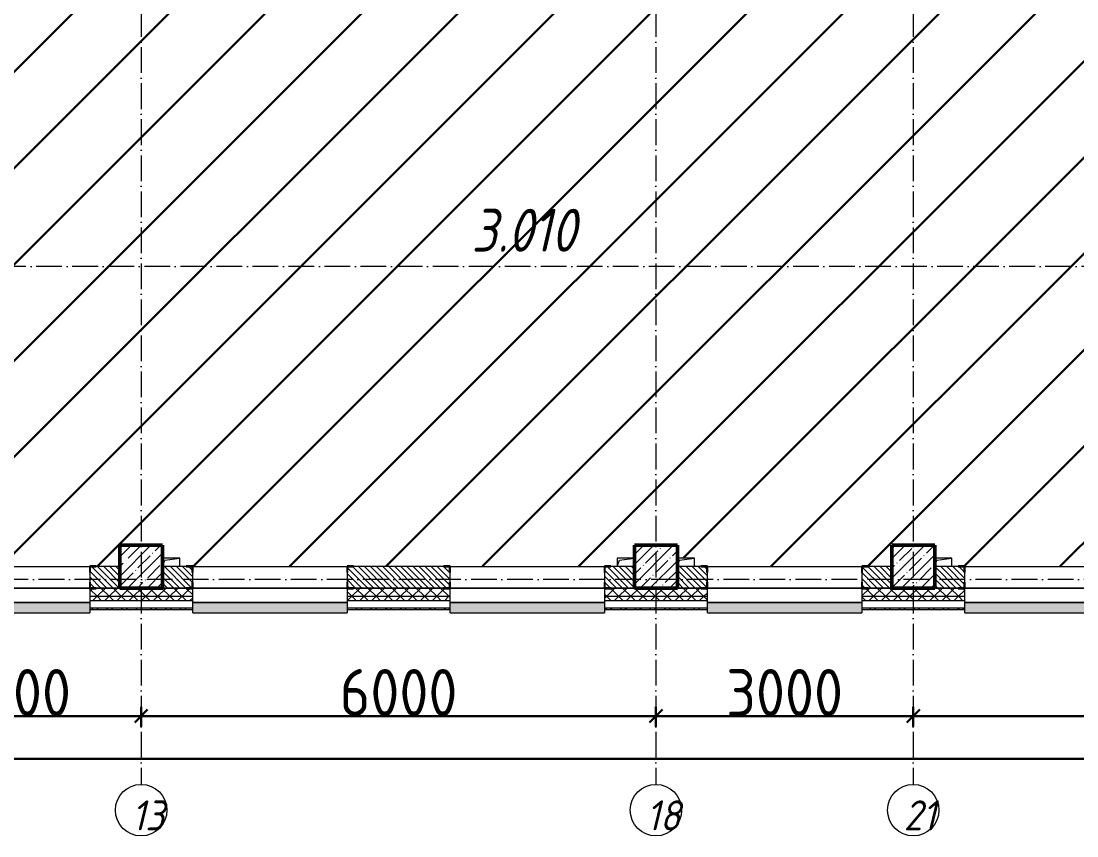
# Model space of a CAD drawing. Header units: millimetres. Extents: x -17017 to 628417, y -109036 to 199237.
# Drawn here: x 543060 to 555367, y -38224 to -28725 of the extents above; entities that cross this region are included whole.
import ezdxf

# ---------------------------------------------------------------- set-up
doc = ezdxf.new("R2010")
doc.units = ezdxf.units.MM
doc.linetypes.add('50_200_ШТРИХ_1Т_ш5_п1_п1_', pattern=[700, 500, -100, 0, -100])
for name, color, linetype, lineweight in [('A-____-____-DIMS', 7, 'Continuous', 9), ('A-GENM-____-MCUT', 7, 'Continuous', 25), ('A-GENM-____-OTLN', 7, 'Continuous', 9), ('A-GENM-____-OTLN-1', 7, 'Continuous', 25), ('A-GLAZ-____-OTLN', 7, 'Continuous', 9), ('A-WALL-____-MCUT', 7, 'Continuous', 13), ('A-WALL-____-MCUT-1', 7, 'Continuous', 9), ('A-WALL-____-OTLN', 7, 'Continuous', 9), ('A-WALL-____-PATT-1', 7, 'Continuous', 9), ('A-WALL-FNSH-MCUT-1', 7, 'Continuous', 9), ('S-COLS-____-MCUT', 7, 'Continuous', 50), ('S-COLS-____-OTLN', 7, 'Continuous', 9), ('S-GRID-____-IDEN', 7, 'Continuous', 9), ('S-GRID-____-OTLN-1', 7, '50_200_ШТРИХ_1Т_ш5_п1_п1_', 9), ('Марки помещений', 7, 'Continuous', 9), ('стяжа', 7, 'Continuous', 30)]:
    doc.layers.add(name, color=color, linetype=linetype, lineweight=lineweight)
doc.layers.add('A-GLAZ-____-OTLN-1', color=7, linetype='Continuous', lineweight=9, true_color=0xc0c0c0)
doc.styles.add('ISOCPEUR_I_2', font='isocpeui.ttf', dxfattribs={"width": 0.85, "height": 2.3})
doc.styles.add('ISOCPEUR_I_9', font='isocpeui.ttf', dxfattribs={"width": 0.9, "height": 250})
doc.styles.add('СПДС', font='isocpeur.ttf', dxfattribs={"width": 0.9})
doc.dimstyles.new('ISO-2_5_0_9К_БОЛЬШОЙ_ОСИ', dxfattribs={"dimscale": 304.8, "dimtxt": 248.995294, "dimasz": 0.492126, "dimexe": 0.393701, "dimexo": 0, "dimgap": 0, "dimtad": 1, "dimdec": 0, "dimzin": 0, "dimdsep": 46, "dimtxsty": 'ISOCPEUR_I_9', "dimblk1": 'OBLIQUE', "dimblk2": 'OBLIQUE', "dimsah": 1, "dimcen": 0.09, "dimdle": 0.393701, "dimazin": 0, "dimtfac": 1, "dimtdec": 4, "dimtix": 1, "dimtmove": 0, "dimatfit": 3, "dimfxl": 1, "dimtvp": 1, "dimtolj": 1, "dimtzin": 0, "dimarcsym": 2})
pattern_1 = [(45, (523510.01, -90515.61), (-70.71068, 70.71068), []), (135, (523510.01, -90515.61), (-70.71068, -70.71068), [])]
pattern_2 = [(135, (523510.01, -90515.614), (-35.35534, -35.35534), [])]

# ---------------------------------------------------------------- blocks, each defined once
blk = doc.blocks.new('BSC_Колонна _Прямоугольная - 500х500-25642906-АР1_План отверстий 3 этажа в осях 1-64_Ю-ЯЯ')
at = {"layer": 'S-COLS-____-OTLN'}
h = blk.add_hatch(dxfattribs=at)
h.set_pattern_fill('FP_19', color=256, style=0, pattern_type=2)
h.set_pattern_definition([(45, (-26950, -55431.04), (-114.04925, 114.04925), []), (45, (-26835.95, -55431.04), (-114.04925, 114.04925), [201.613, -40.323, 3.353, -36.97])])
h.paths.add_polyline_path([(-250, -250), (250, -250), (250, 250), (-250, 250), (-250, 178)], flags=0)
at = {"layer": 'S-COLS-____-MCUT'}
for p, q in [((250, 250), (-250, 250)), ((-250, 250), (-250, -250)), ((250, -250), (250, 250)), ((-250, -250), (250, -250))]:
    blk.add_line(p, q, dxfattribs=at)
blk = doc.blocks.new('BSC_Колонна _Прямоугольная - 500х500-V48-АР1_План отверстий 3 этажа в осях 1-64_Ю-ЯЯ')
at = {"layer": 'S-COLS-____-OTLN'}
h = blk.add_hatch(dxfattribs=at)
h.set_pattern_fill('FP_56', color=256, style=0, pattern_type=2)
h.set_pattern_definition([(45, (-29950, -55431.04), (-114.04925, 114.04925), []), (45, (-29835.95, -55431.04), (-114.04925, 114.04925), [201.613, -40.323, 3.353, -36.97])])
h.paths.add_polyline_path([(-250, -250), (250, -250), (250, 250), (-250, 250)], flags=0)
at = {"layer": 'S-COLS-____-MCUT'}
for p, q in [((250, 250), (-250, 250)), ((-250, 250), (-250, -250)), ((250, -250), (250, 250)), ((-250, -250), (250, -250))]:
    blk.add_line(p, q, dxfattribs=at)
blk = doc.blocks.new('BSC_Колонна _Прямоугольная - 500х500-V50-АР1_План отверстий 3 этажа в осях 1-64_Ю-ЯЯ')
at = {"layer": 'S-COLS-____-OTLN'}
h = blk.add_hatch(dxfattribs=at)
h.set_pattern_fill('FP_58', color=256, style=0, pattern_type=2)
h.set_pattern_definition([(45, (-20950, -55431.04), (-114.04925, 114.04925), []), (45, (-20835.95, -55431.04), (-114.04925, 114.04925), [201.613, -40.323, 3.353, -36.97])])
h.paths.add_polyline_path([(-250, -250), (250, -250), (250, 250), (-250, 250)], flags=0)
at = {"layer": 'S-COLS-____-MCUT'}
for p, q in [((250, 250), (-250, 250)), ((-250, 250), (-250, -250)), ((250, -250), (250, 250)), ((-250, -250), (250, -250))]:
    blk.add_line(p, q, dxfattribs=at)
blk = doc.blocks.new('Фахверк_СКБ_Уголок - 250_2700-27497298-АР1_План отверстий 3 этажа в осях 1-64_Ю-ЯЯ')
at = {"layer": 'A-GENM-____-MCUT'}
for p, q in [((200, 181), (125, 181)), ((125, 181), (125, 106)), ((131, 106), (131, 175)), ((131, 175), (200, 175)), ((200, 175), (200, 181)), ((125, 106), (131, 106)), ((131, -6), (125, -6)), ((125, -6), (125, -81)), ((125, -81), (200, -81)), ((131, -75), (131, -6)), ((200, -75), (131, -75)), ((200, -81), (200, -75))]:
    blk.add_line(p, q, dxfattribs=at)
blk = doc.blocks.new('AR_Отверстие прямоугольное _в плите_ - AR_Отверстие прямоугольное _в плите_-V178-АР1_План отверстий 3 этажа в осях 1-64_Ю-ЯЯ')
at = {"layer": 'A-GENM-____-OTLN'}
for p, q in [((100, 50), (-100, 50)), ((-100, -50), (-75, 25)), ((-75, 25), (100, 50)), ((100, -50), (100, 50))]:
    blk.add_line(p, q, dxfattribs=at)
blk = doc.blocks.new('AR_Отверстие прямоугольное _в плите_ - AR_Отверстие прямоугольное _в плите_-V185-АР1_План отверстий 3 этажа в осях 1-64_Ю-ЯЯ')
at = {"layer": 'A-GENM-____-OTLN'}
for p, q in [((100, 50), (-100, 50)), ((-100, 50), (-100, -50)), ((-100, -50), (-75, 25)), ((-75, 25), (100, 50))]:
    blk.add_line(p, q, dxfattribs=at)
blk = doc.blocks.new('Отлив_СКБ - Отлив витража_120_НВФ-31885687-АР1_План отверстий 3 этажа в осях 1-64_Ю-ЯЯ')
at = {"layer": 'A-GLAZ-____-OTLN-1'}
for points in [[(0, -2), (1800, -2), (1800, 0), (0, 0)], [(945, -120), (1800, -120), (1800, -2), (0, -2), (0, -120), (878, -120)]]:
    blk.add_hatch(color=256, dxfattribs=at).paths.add_polyline_path(points, flags=0)
at = {"layer": 'A-GLAZ-____-OTLN'}
for p, q in [((0, 0), (1800, 0)), ((1800, -2), (0, -2)), ((0, -120), (0, -83)), ((0, -120), (1800, -120)), ((1800, -83), (1800, -120))]:
    blk.add_line(p, q, dxfattribs=at)
blk = doc.blocks.new('Ось сетки - Круг_Ø6_00__ISO-2_5_0_9K_-25732049-АР1_План отверстий 3 этажа в осях 1-64_Ю-ЯЯ')
at = {"layer": 'S-GRID-____-IDEN'}
blk.add_circle((0, 0), 3, dxfattribs=at)
blk = doc.blocks.new('_Oblique')
at = {"color": 0, "linetype": 'ByBlock', "lineweight": -2}
blk.add_line((-0.5, -0.5), (0.5, 0.5), dxfattribs=at)
blk = doc.blocks.new('*D2943')
at = {"layer": 'A-____-____-DIMS', "color": 0, "lineweight": -2, "transparency": 16777216}
for p, q in [((301721, -33069), (301721, -33295)), ((304721, -33069), (304721, -33295)), ((301601, -33175), (304841, -33175))]:
    blk.add_line(p, q, dxfattribs=at)
at = {"layer": 'Defpoints', "color": 0, "transparency": 16777216}
for p in [(301721, -33069), (304721, -33069), (304721, -33175)]:
    blk.add_point(p, dxfattribs=at)
at = {"layer": 'A-____-____-DIMS', "color": 0, "lineweight": -2, "transparency": 16777216, "xscale": 150, "yscale": 150, "zscale": 150, "rotation": 180}
blk.add_blockref('_Oblique', (301721, -33175), dxfattribs=at)
at = {"layer": 'A-____-____-DIMS', "color": 0, "lineweight": -2, "transparency": 16777216, "xscale": 150, "yscale": 150, "zscale": 150}
blk.add_blockref('_Oblique', (304721, -33175), dxfattribs=at)
at = {"layer": 'A-____-____-DIMS', "color": 0, "transparency": 16777216, "insert": (303221, -32901), "char_height": 548.6, "attachment_point": 5, "style": 'СПДС'}
blk.add_mtext('\\A1;3000', dxfattribs=at)
blk = doc.blocks.new('*D2944')
at = {"layer": 'A-____-____-DIMS', "color": 0, "lineweight": -2, "transparency": 16777216}
for p, q in [((304721, -33069), (304721, -33295)), ((310721, -33069), (310721, -33295)), ((304601, -33175), (310841, -33175))]:
    blk.add_line(p, q, dxfattribs=at)
at = {"layer": 'Defpoints', "color": 0, "transparency": 16777216}
for p in [(304721, -33069), (310721, -33069), (310721, -33175)]:
    blk.add_point(p, dxfattribs=at)
at = {"layer": 'A-____-____-DIMS', "color": 0, "lineweight": -2, "transparency": 16777216, "xscale": 150, "yscale": 150, "zscale": 150, "rotation": 180}
blk.add_blockref('_Oblique', (304721, -33175), dxfattribs=at)
at = {"layer": 'A-____-____-DIMS', "color": 0, "lineweight": -2, "transparency": 16777216, "xscale": 150, "yscale": 150, "zscale": 150}
blk.add_blockref('_Oblique', (310721, -33175), dxfattribs=at)
at = {"layer": 'A-____-____-DIMS', "color": 0, "transparency": 16777216, "insert": (307721, -32901), "char_height": 548.6, "attachment_point": 5, "style": 'СПДС'}
blk.add_mtext('\\A1;6000', dxfattribs=at)
blk = doc.blocks.new('*D2945')
at = {"layer": 'A-____-____-DIMS', "color": 0, "lineweight": -2, "transparency": 16777216}
for p, q in [((310721, -33069), (310721, -33295)), ((313721, -33069), (313721, -33295)), ((310601, -33175), (313841, -33175))]:
    blk.add_line(p, q, dxfattribs=at)
at = {"layer": 'Defpoints', "color": 0, "transparency": 16777216}
for p in [(310721, -33069), (313721, -33069), (313721, -33175)]:
    blk.add_point(p, dxfattribs=at)
at = {"layer": 'A-____-____-DIMS', "color": 0, "lineweight": -2, "transparency": 16777216, "xscale": 150, "yscale": 150, "zscale": 150, "rotation": 180}
blk.add_blockref('_Oblique', (310721, -33175), dxfattribs=at)
at = {"layer": 'A-____-____-DIMS', "color": 0, "lineweight": -2, "transparency": 16777216, "xscale": 150, "yscale": 150, "zscale": 150}
blk.add_blockref('_Oblique', (313721, -33175), dxfattribs=at)
at = {"layer": 'A-____-____-DIMS', "color": 0, "transparency": 16777216, "insert": (312221, -32901), "char_height": 548.6, "attachment_point": 5, "style": 'СПДС'}
blk.add_mtext('\\A1;3000', dxfattribs=at)
blk = doc.blocks.new('*D2946')
at = {"layer": 'A-____-____-DIMS', "color": 0, "lineweight": -2, "transparency": 16777216}
for p, q in [((313721, -33069), (313721, -33295)), ((319721, -33069), (319721, -33295)), ((313601, -33175), (319841, -33175))]:
    blk.add_line(p, q, dxfattribs=at)
at = {"layer": 'Defpoints', "color": 0, "transparency": 16777216}
for p in [(313721, -33069), (319721, -33069), (319721, -33175)]:
    blk.add_point(p, dxfattribs=at)
at = {"layer": 'A-____-____-DIMS', "color": 0, "lineweight": -2, "transparency": 16777216, "xscale": 150, "yscale": 150, "zscale": 150, "rotation": 180}
blk.add_blockref('_Oblique', (313721, -33175), dxfattribs=at)
at = {"layer": 'A-____-____-DIMS', "color": 0, "lineweight": -2, "transparency": 16777216, "xscale": 150, "yscale": 150, "zscale": 150}
blk.add_blockref('_Oblique', (319721, -33175), dxfattribs=at)
at = {"layer": 'A-____-____-DIMS', "color": 0, "transparency": 16777216, "insert": (316721, -32901), "char_height": 548.6, "attachment_point": 5, "style": 'СПДС'}
blk.add_mtext('\\A1;6000', dxfattribs=at)
blk = doc.blocks.new('*D2959')
at = {"layer": 'A-____-____-DIMS', "color": 0, "lineweight": -2, "transparency": 16777216}
for p, q in [((281421, -33566), (281421, -33792)), ((354821, -33566), (354821, -33792)), ((281301, -33672), (354941, -33672))]:
    blk.add_line(p, q, dxfattribs=at)
at = {"layer": 'Defpoints', "color": 0, "transparency": 16777216}
for p in [(281421, -33566), (354821, -33566), (354821, -33672)]:
    blk.add_point(p, dxfattribs=at)
at = {"layer": 'A-____-____-DIMS', "color": 0, "lineweight": -2, "transparency": 16777216, "xscale": 150, "yscale": 150, "zscale": 150, "rotation": 180}
blk.add_blockref('_Oblique', (281421, -33672), dxfattribs=at)
at = {"layer": 'A-____-____-DIMS', "color": 0, "lineweight": -2, "transparency": 16777216, "xscale": 150, "yscale": 150, "zscale": 150}
blk.add_blockref('_Oblique', (354821, -33672), dxfattribs=at)
at = {"layer": 'A-____-____-DIMS', "color": 0, "transparency": 16777216, "insert": (318121, -33397), "char_height": 548.6, "attachment_point": 5, "style": 'СПДС'}
blk.add_mtext('\\A1;73400', dxfattribs=at)
blk = doc.blocks.new('3эт')
at = {"layer": 'S-GRID-____-OTLN-1', "color": 251, "ltscale": 0.6, "true_color": 0x636466}
for p, q in [((304720.7, 4029.4), (304720.7, -33971.9)), ((310720.7, 4029.4), (310720.7, -33971.9)), ((313720.7, 4029.4), (313720.7, -33971.9)), ((359250.7, -27932.4), (279101.9, -27932.4)), ((387845.1, -31582.4), (279101.9, -31582.4))]:
    blk.add_line(p, q, dxfattribs=at)
at = {"layer": 'S-GRID-____-IDEN', "xscale": 99.99999999999993, "yscale": 99.99999999999993, "zscale": 99.99999999999993, "rotation": 180}
for p in [(304720.7, -34271.9), (310720.7, -34271.9), (313720.7, -34271.9)]:
    blk.add_blockref('Ось сетки - Круг_Ø6_00__ISO-2_5_0_9K_-25732049-АР1_План отверстий 3 этажа в осях 1-64_Ю-ЯЯ', p, dxfattribs=at)
at = {"layer": 'S-GRID-____-IDEN', "char_height": 350, "width": 346.329, "attachment_point": 1, "style": 'ISOCPEUR_I_9'}
for s, insert in [('13', (304610.2, -34157.9)), ('18', (310610.2, -34157.9)), ('21', (313610.2, -34157.9))]:
    blk.add_mtext(s, dxfattribs=dict(at, insert=insert))
at = {"layer": 'A-____-____-DIMS'}
for base, p1, p2, override, picture, middle in [((304720.7, -33175), (301720.7, -33068.9), (304720.7, -33068.9), {"dimtxt": 1.8, "dimpost": '<>', "dimtxsty": 'СПДС', "dimfxl": 3000}, '*D2943', (303220.7, -32900.7)), ((310720.7, -33175), (304720.7, -33068.9), (310720.7, -33068.9), {"dimtxt": 1.8, "dimpost": '<>', "dimtxsty": 'СПДС', "dimfxl": 6000}, '*D2944', (307720.7, -32900.7)), ((313720.7, -33175), (310720.7, -33068.9), (313720.7, -33068.9), {"dimtxt": 1.8, "dimpost": '<>', "dimtxsty": 'СПДС', "dimfxl": 3000}, '*D2945', (312220.7, -32900.7)), ((319720.7, -33175), (313720.7, -33068.9), (319720.7, -33068.9), {"dimtxt": 1.8, "dimpost": '<>', "dimtxsty": 'СПДС', "dimfxl": 6000}, '*D2946', (316720.7, -32900.7)), ((354820.7, -33671.8), (281420.7, -33565.7), (354820.7, -33565.7), {"dimtxt": 1.8, "dimpost": '<>', "dimtxsty": 'СПДС', "dimfxl": 73400}, '*D2959', (318120.7, -33397.5))]:
    dim = blk.add_linear_dim(base=base, p1=p1, p2=p2, dimstyle='ISO-2_5_0_9К_БОЛЬШОЙ_ОСИ', override=override, dxfattribs=at)
    dim.commit()
    dim.dimension.update_dxf_attribs({"geometry": picture, "text_midpoint": middle})

msp = doc.modelspace()

# ---------------------------------------------------------------- hatches: boundary and pattern name
at = {"layer": 'A-WALL-____-PATT-1'}
h = msp.add_hatch(dxfattribs=at)
h.set_pattern_fill('FP_9', color=256, style=0, pattern_type=2)
h.set_pattern_definition(pattern_2)
h.paths.add_polyline_path([(543866, -35335), (544210, -35335), (544210, -35085), (543866, -35085), (543866, -35154), (543860, -35154), (543860, -35266), (543866, -35266)], flags=0)
h.paths.add_polyline_path([(541804, -35335), (542054, -35335), (542054, -35266), (542060, -35266), (542060, -35154), (542054, -35154), (542054, -35085), (541710, -35085), (541710, -35335)], flags=0)
h = msp.add_hatch(dxfattribs=at)
h.set_pattern_fill('FP_9', color=256, style=0, pattern_type=2)
h.set_pattern_definition(pattern_2)
h.paths.add_polyline_path([(550210, -35335), (550210, -35085), (549866, -35085), (549866, -35154), (549860, -35154), (549860, -35266), (549866, -35266), (549866, -35335), (550008, -35335)], flags=0)
h.paths.add_polyline_path([(546935, -35335), (548054, -35335), (548054, -35266), (548060, -35266), (548060, -35154), (548054, -35154), (548054, -35085), (546866, -35085), (546866, -35154), (546860, -35154), (546860, -35266), (546866, -35266), (546866, -35335)], flags=0)
h.paths.add_polyline_path([(544985, -35335), (545054, -35335), (545054, -35266), (545060, -35266), (545060, -35154), (545054, -35154), (545054, -35085), (544710, -35085), (544710, -35335), (544804, -35335)], flags=0)
h = msp.add_hatch(dxfattribs=at)
h.set_pattern_fill('FP_9', color=256, style=0, pattern_type=2)
h.set_pattern_definition(pattern_2)
h.paths.add_polyline_path([(552866, -35335), (553210, -35335), (553210, -35085), (552866, -35085), (552866, -35154), (552860, -35154), (552860, -35266), (552866, -35266)], flags=0)
h.paths.add_polyline_path([(551054, -35335), (551054, -35266), (551060, -35266), (551060, -35154), (551054, -35154), (551054, -35085), (550710, -35085), (550710, -35335), (550985, -35335)], flags=0)
h = msp.add_hatch(dxfattribs=at)
h.set_pattern_fill('FP_9', color=256, style=0, pattern_type=2)
h.set_pattern_definition(pattern_2)
h.paths.add_polyline_path([(557054, -35335), (557054, -35266), (557060, -35266), (557060, -35154), (557054, -35154), (557054, -35085), (555866, -35085), (555866, -35154), (555860, -35154), (555860, -35266), (555866, -35266), (555866, -35335), (556985, -35335)], flags=0)
h.paths.add_polyline_path([(558866, -35335), (559210, -35335), (559210, -35085), (558866, -35085), (558866, -35154), (558860, -35154), (558860, -35266), (558866, -35266)], flags=0)
h.paths.add_polyline_path([(553985, -35335), (554054, -35335), (554054, -35266), (554060, -35266), (554060, -35154), (554054, -35154), (554054, -35085), (553710, -35085), (553710, -35335)], flags=0)
h = msp.add_hatch(dxfattribs=at)
h.set_pattern_fill('FP_4', color=256, style=0, pattern_type=2)
h.set_pattern_definition(pattern_1)
h.paths.add_polyline_path([(597810, -35485), (597810, -35435), (591460, -35435), (591460, -35485), (597729, -35485)], flags=0)
h.paths.add_polyline_path([(590460, -35485), (590460, -35435), (588510, -35435), (588510, -35485), (588892, -35485)], flags=0)
h.paths.add_polyline_path([(584610, -35485), (584610, -35435), (583410, -35435), (583410, -35485), (583590, -35485)], flags=0)
h.paths.add_polyline_path([(587125, -35485), (587510, -35485), (587510, -35435), (586410, -35435), (586410, -35485)], flags=0)
h.paths.add_polyline_path([(580939, -35485), (581610, -35485), (581610, -35435), (580410, -35435), (580410, -35485)], flags=0)
h.paths.add_polyline_path([(578610, -35485), (578610, -35435), (577410, -35435), (577410, -35485), (578287, -35485)], flags=0)
h.paths.add_polyline_path([(575610, -35485), (575610, -35435), (574410, -35435), (574410, -35485), (574752, -35485)], flags=0)
h.paths.add_polyline_path([(572610, -35485), (572610, -35435), (571410, -35435), (571410, -35485), (572101, -35485)], flags=0)
h.paths.add_polyline_path([(569610, -35485), (569610, -35435), (567860, -35435), (567860, -35485), (569450, -35485)], flags=0)
h.paths.add_polyline_path([(566060, -35485), (566060, -35435), (564860, -35435), (564860, -35485), (565915, -35485)], flags=0)
h.paths.add_polyline_path([(563060, -35485), (563060, -35435), (561860, -35435), (561860, -35485), (562380, -35485)], flags=0)
h.paths.add_polyline_path([(560060, -35485), (560060, -35435), (558860, -35435), (558860, -35485), (559729, -35485)], flags=0)
h.paths.add_polyline_path([(555860, -35485), (557060, -35485), (557060, -35435), (555860, -35435)], flags=0)
h.paths.add_polyline_path([(553543, -35485), (554060, -35485), (554060, -35435), (552860, -35435), (552860, -35485)], flags=0)
h.paths.add_polyline_path([(550892, -35485), (551060, -35485), (551060, -35435), (549860, -35435), (549860, -35485), (550008, -35485)], flags=0)
h.paths.add_polyline_path([(548060, -35485), (548060, -35435), (546860, -35435), (546860, -35485), (547357, -35485)], flags=0)
h.paths.add_polyline_path([(544706, -35485), (545060, -35485), (545060, -35435), (543860, -35435), (543860, -35485)], flags=0)
h.paths.add_polyline_path([(542054, -35485), (542060, -35485), (542060, -35435), (540860, -35435), (540860, -35485), (541171, -35485)], flags=0)
h.paths.add_polyline_path([(539403, -35485), (539860, -35485), (539860, -35435), (530060, -35435), (530060, -35485), (537636, -35485)], flags=0)
h.paths.add_polyline_path([(529060, -35485), (529060, -35435), (520960, -35435), (520960, -35485), (527031, -35485)], flags=0)
h = msp.add_hatch(dxfattribs=at)
h.set_pattern_fill('FP_4', color=256, style=0, pattern_type=2)
h.set_pattern_definition(pattern_1)
h.paths.add_polyline_path([(597729, -35435), (597810, -35435), (597810, -35335), (591460, -35335), (591460, -35435), (594195, -35435)], flags=0)
h.paths.add_polyline_path([(587125, -35435), (587510, -35435), (587510, -35341), (587435, -35341), (587435, -35335), (586485, -35335), (586485, -35341), (586410, -35341), (586410, -35435), (586760, -35435)], flags=0)
h.paths.add_polyline_path([(588892, -35435), (590460, -35435), (590460, -35335), (588585, -35335), (588585, -35341), (588510, -35341), (588510, -35435)], flags=0)
h.paths.add_polyline_path([(583485, -35435), (584610, -35435), (584610, -35341), (584535, -35341), (584535, -35335), (583485, -35335), (583485, -35341), (583410, -35341), (583410, -35435), (583416, -35435)], flags=0)
h.paths.add_polyline_path([(581610, -35435), (581610, -35341), (581535, -35341), (581535, -35335), (580485, -35335), (580485, -35341), (580410, -35341), (580410, -35435), (580939, -35435)], flags=0)
h.paths.add_polyline_path([(577485, -35435), (578610, -35435), (578610, -35341), (578535, -35341), (578535, -35335), (577485, -35335), (577485, -35341), (577410, -35341), (577410, -35435)], flags=0)
h.paths.add_polyline_path([(575535, -35435), (575610, -35435), (575610, -35341), (575535, -35341), (575535, -35335), (574485, -35335), (574485, -35341), (574410, -35341), (574410, -35435), (574752, -35435)], flags=0)
h.paths.add_polyline_path([(571760, -35435), (572610, -35435), (572610, -35341), (572535, -35341), (572535, -35335), (571485, -35335), (571485, -35341), (571410, -35341), (571410, -35435), (571485, -35435)], flags=0)
h.paths.add_polyline_path([(569450, -35435), (569610, -35435), (569610, -35341), (569535, -35341), (569535, -35335), (567935, -35335), (567935, -35341), (567860, -35341), (567860, -35435), (568566, -35435)], flags=0)
h.paths.add_polyline_path([(565915, -35435), (566060, -35435), (566060, -35341), (565985, -35341), (565985, -35335), (564935, -35335), (564935, -35341), (564860, -35341), (564860, -35435)], flags=0)
h.paths.add_polyline_path([(563060, -35435), (563060, -35341), (562985, -35341), (562985, -35335), (561935, -35335), (561935, -35341), (561860, -35341), (561860, -35435), (562380, -35435)], flags=0)
h.paths.add_polyline_path([(559729, -35435), (560060, -35435), (560060, -35341), (559985, -35341), (559985, -35335), (558935, -35335), (558935, -35341), (558860, -35341), (558860, -35435), (559287, -35435)], flags=0)
h.paths.add_polyline_path([(555935, -35435), (557060, -35435), (557060, -35341), (556985, -35341), (556985, -35335), (555935, -35335), (555935, -35341), (555860, -35341), (555860, -35435), (555866, -35435)], flags=0)
h.paths.add_polyline_path([(552860, -35435), (554060, -35435), (554060, -35341), (553985, -35341), (553985, -35335), (552935, -35335), (552935, -35341), (552860, -35341)], flags=0)
h.paths.add_polyline_path([(551060, -35435), (551060, -35341), (550985, -35341), (550985, -35335), (549935, -35335), (549935, -35341), (549860, -35341), (549860, -35435), (550892, -35435)], flags=0)
h.paths.add_polyline_path([(546935, -35435), (548060, -35435), (548060, -35341), (547985, -35341), (547985, -35335), (546935, -35335), (546935, -35341), (546860, -35341), (546860, -35435), (546866, -35435)], flags=0)
h.paths.add_polyline_path([(545060, -35435), (545060, -35341), (544985, -35341), (544985, -35335), (543935, -35335), (543935, -35341), (543860, -35341), (543860, -35435), (544985, -35435)], flags=0)
h.paths.add_polyline_path([(541710, -35435), (542060, -35435), (542060, -35341), (541985, -35341), (541985, -35335), (540935, -35335), (540935, -35341), (540860, -35341), (540860, -35435), (541210, -35435)], flags=0)
h.paths.add_polyline_path([(539860, -35435), (539860, -35341), (539785, -35341), (539785, -35335), (530060, -35335), (530060, -35435), (539403, -35435)], flags=0)
h.paths.add_polyline_path([(529060, -35435), (529060, -35335), (521060, -35335), (521060, -35435), (527031, -35435)], flags=0)
h = msp.add_hatch(dxfattribs=at)
h.set_pattern_fill('FP_6', color=256, style=0, pattern_type=2)
h.set_pattern_definition([(45, (523510.01, -90515.61), (-85.53659, 85.53659), []), (45, (523567.03, -90515.61), (-85.53659, 85.53659), [])])
h.paths.add_polyline_path([(568566, -35585), (568725, -35585), (568725, -35565), (567860, -35565), (567860, -35585)], flags=0)
h.paths.add_polyline_path([(566060, -35585), (566060, -35565), (564860, -35565), (564860, -35585), (565915, -35585)], flags=0)
h.paths.add_polyline_path([(563060, -35585), (563060, -35565), (561860, -35565), (561860, -35585), (562380, -35585)], flags=0)
h.paths.add_polyline_path([(560060, -35585), (560060, -35565), (558860, -35565), (558860, -35585), (559729, -35585)], flags=0)
h.paths.add_polyline_path([(557060, -35585), (557060, -35565), (555860, -35565), (555860, -35585), (556194, -35585)], flags=0)
h.paths.add_polyline_path([(553543, -35585), (554060, -35585), (554060, -35565), (552860, -35565), (552860, -35585)], flags=0)
h.paths.add_polyline_path([(550892, -35585), (551060, -35585), (551060, -35565), (549860, -35565), (549860, -35585), (550008, -35585)], flags=0)
h.paths.add_polyline_path([(546860, -35585), (548060, -35585), (548060, -35565), (546860, -35565)], flags=0)
h.paths.add_polyline_path([(543860, -35585), (545060, -35585), (545060, -35565), (543860, -35565)], flags=0)
h.paths.add_polyline_path([(540860, -35585), (542060, -35585), (542060, -35565), (540860, -35565)], flags=0)
h.paths.add_polyline_path([(539860, -35585), (539860, -35565), (530060, -35565), (530060, -35585), (539403, -35585)], flags=0)
h.paths.add_polyline_path([(529060, -35585), (529060, -35565), (520830, -35565), (520830, -35585), (527031, -35585)], flags=0)
at = {"layer": 'стяжа'}
h = msp.add_hatch(dxfattribs=at)
h.set_pattern_fill('ANSI31', color=5, scale=250)
h.set_pattern_definition([(45, (239739.3, -3652.16), (-561.266, 561.266), [])])
h.paths.add_polyline_path([(531110, -28735), (530910, -28735), (529310, -28735), (529060, -28735), (529060, -28985), (529060, -31335), (529060, -31835), (529060, -35085), (530060, -35085), (531110, -35085), (531110, -33535), (531110, -32605), (531031, -32605), (531031, -32365), (531110, -32365), (531110, -31685)])
h.paths.add_polyline_path([(528410, -27085), (528410, -26535), (528410, -26485), (528410, -26385), (528860, -26385), (528860, -25510), (528854, -25510), (528854, -25435), (528860, -24785), (528860, -23835), (529060, -23835), (529060, -23735), (528991, -23735), (528929, -23735), (528854, -23735), (528854, -23660), (528858, -23435), (527160, -23435), (527110, -23435), (523360, -23435), (523310, -23435), (523310, -23432), (523357, -23432), (523357, -23338), (523310, -23338), (523310, -23335), (521560, -23335), (521560, -22835), (521060, -22835), (520960, -22835), (520960, -23735), (521054, -23735), (521060, -23735), (521060, -25535), (521129, -25535), (521241, -25535), (521310, -25535), (521310, -23735), (521316, -23660), (521316, -23735), (521310, -25535), (521316, -25535), (521316, -25610), (521313, -26135), (521410, -26135), (521410, -26335), (521310, -26335), (521310, -26610), (521316, -26610), (521316, -26685), (521310, -28485), (521560, -28485), (521560, -28985), (521554, -28985), (521411, -28985), (521410, -28985), (521410, -29185), (521310, -29185), (521310, -29460), (521316, -29460), (521316, -29535), (521310, -31335), (521560, -31335), (521560, -31835), (521411, -31835), (521410, -31835), (521410, -32035), (521310, -32035), (521310, -32460), (521316, -32460), (521316, -32535), (521310, -34335), (521316, -34335), (521316, -34410), (521310, -34835), (521560, -34835), (521560, -35085), (528810, -35085), (528810, -32635), (528410, -32635), (528410, -32535), (528410, -32485), (528410, -31985)])
h.paths.add_polyline_path([(521310, -23729), (521241, -23729), (521129, -23735), (521241, -23735)], flags=16)
h.paths.add_polyline_path([(541360, -27835), (541210, -27835), (541210, -27535), (541085, -27535), (541085, -27541), (541010, -27541), (541010, -27535), (539935, -27535), (539935, -27541), (539866, -27541), (539860, -27541), (539785, -27541), (539420, -27539), (539420, -27911), (539426, -27911), (539426, -28159), (539420, -29035), (539420, -29085), (539420, -30805), (540110, -30805), (540160, -30805), (540160, -30905), (540110, -30905), (537610, -30905), (537260, -30905), (537260, -32215), (537260, -32515), (537260, -33005), (537260, -33055), (537260, -34075), (537260, -34475), (537260, -35085), (539785, -35085), (539785, -35079), (539860, -35079), (539860, -35085), (540860, -35085), (540860, -35079), (540935, -35079), (541010, -35080), (541010, -34985), (541210, -34985), (541210, -34835), (541360, -34835), (541360, -31335), (541354, -31335), (541354, -31260)])
h.paths.add_polyline_path([(539690, -27935), (539490, -27935), (539490, -27735), (539690, -27735)], flags=16)
h.paths.add_polyline_path([(538515, -30940), (538515, -31090), (538495, -31090), (538495, -30940)], flags=16)
h.paths.add_polyline_path([(538515, -31740), (538515, -32060), (538495, -32060), (538495, -31910), (537295, -31910), (537295, -31890), (538495, -31890), (538495, -31740)], flags=16)
h.paths.add_polyline_path([(538880, -32785), (538880, -32985), (538680, -32985), (538680, -32785)], flags=16)
h.paths.add_polyline_path([(538515, -32710), (538515, -33030), (538495, -33030), (538495, -32880), (537295, -32880), (537295, -32860), (538495, -32860), (538495, -32710)], flags=16)
h.paths.add_polyline_path([(538515, -33680), (538515, -34000), (538495, -34000), (538495, -33850), (537295, -33850), (537295, -33830), (538495, -33830), (538495, -33680)], flags=16)
h.paths.add_polyline_path([(538515, -34650), (538515, -35050), (538495, -35050), (538495, -34650)], flags=16)
h.paths.add_polyline_path([(556010, -27535), (555885, -27535), (555885, -27541), (555810, -27541), (555804, -27541), (555735, -27541), (555615, -27535), (554915, -27535), (554110, -27535), (554110, -27541), (554035, -27541), (553710, -27535), (553710, -27835), (553710, -28235), (553210, -28235), (552760, -28235), (548164, -28235), (548164, -28241), (547716, -28241), (547690, -28235), (547590, -28235), (547590, -27535), (547210, -27535), (547010, -27535), (546560, -27535), (546560, -27935), (545560, -27935), (545110, -27935), (544210, -27935), (544210, -27835), (544210, -27535), (543410, -27535), (542710, -27535), (542585, -27535), (542585, -27541), (542516, -27541), (542510, -27541), (542435, -27541), (542210, -27536), (542210, -28035), (541560, -28035), (541560, -31260), (541566, -31260), (541566, -31335), (541560, -34835), (541710, -34835), (541710, -34985), (541910, -34985), (541910, -35085), (541985, -35085), (541985, -35079), (542060, -35079), (543860, -35085), (543860, -35079), (543935, -35079), (544210, -35085), (544210, -34835), (544710, -34835), (544710, -34985), (544910, -34985), (544910, -35085), (544985, -35085), (544985, -35079), (545060, -35079), (545060, -35085), (546860, -35085), (546860, -35079), (546935, -35079), (547985, -35085), (547985, -35079), (548060, -35079), (549860, -35085), (549860, -35079), (549935, -35079), (550010, -35080), (550010, -34985), (550210, -34985), (550210, -34835), (550710, -34835), (550710, -34985), (550910, -34985), (550910, -35085), (550985, -35085), (550985, -35079), (551060, -35079), (551060, -35085), (552860, -35085), (552860, -35079), (552935, -35079), (553210, -35085), (553210, -34835), (553710, -34835), (553710, -34985), (553910, -34985), (553910, -35085), (553985, -35085), (553985, -35079), (554060, -35079), (554060, -35085), (555860, -35085), (555860, -35079), (555935, -35079), (556010, -35085), (556010, -31585), (556004, -31585), (556004, -31510)])
h.paths.add_polyline_path([(568504, -31260), (568510, -27835), (568210, -27835), (568210, -27585), (567810, -27585), (567612, -27585), (567112, -27585), (566110, -27585), (565910, -27585), (565910, -27985), (565810, -27985), (565760, -27985), (565410, -27985), (564410, -27985), (564410, -27585), (563710, -27585), (563710, -27985), (563534, -27985), (563534, -27991), (563086, -27991), (562210, -27985), (562210, -27835), (562210, -27535), (561885, -27535), (561885, -27541), (561810, -27541), (561804, -27541), (561735, -27541), (561410, -27535), (560910, -27535), (560110, -27535), (560110, -27541), (560035, -27541), (559710, -27535), (559710, -27835), (559710, -27935), (558760, -27935), (558410, -27935), (558360, -27935), (558310, -27935), (558210, -27935), (558210, -27535), (557510, -27535), (557510, -27935), (556210, -27935), (556210, -31510), (556216, -31510), (556216, -31585), (556210, -35085), (556985, -35085), (556985, -35079), (557060, -35079), (558860, -35085), (558860, -35079), (558935, -35079), (559010, -35080), (559010, -34985), (559210, -34985), (559210, -34835), (559710, -34835), (559710, -34985), (559910, -34985), (559910, -35085), (559985, -35085), (559985, -35079), (560060, -35079), (560060, -35085), (561860, -35085), (561860, -35079), (561935, -35079), (562210, -35085), (562210, -34835), (562710, -34835), (562710, -34985), (562910, -34985), (562910, -35085), (562985, -35085), (562985, -35079), (563060, -35079), (563060, -35085), (564860, -35085), (564860, -35079), (564935, -35079), (565985, -35085), (565985, -35079), (566060, -35079), (567860, -35085), (567860, -35079), (567935, -35079), (568010, -35080), (568010, -34985), (568210, -34985), (568210, -34835), (568510, -34835), (568510, -31335), (568504, -31335)])
h.paths.add_polyline_path([(577360, -30085), (577360, -29985), (577360, -29935), (577360, -29485), (577360, -28185), (573760, -28185), (573360, -28185), (573310, -28185), (573160, -28185), (573160, -27535), (572260, -27535), (572260, -27835), (571760, -27835), (571760, -27535), (571435, -27535), (571435, -27541), (571360, -27541), (571354, -27541), (571285, -27541), (570945, -27535), (570095, -27535), (569660, -27535), (569660, -27541), (569585, -27541), (569260, -27535), (569260, -27835), (568960, -27835), (568960, -31260), (568966, -31260), (568966, -31335), (568960, -34835), (569260, -34835), (569260, -34985), (569460, -34985), (569460, -35085), (569535, -35085), (569535, -35079), (569610, -35079), (569610, -35085), (571410, -35085), (571410, -35079), (571485, -35079), (571760, -35085), (571760, -34835), (572260, -34835), (572260, -34985), (572460, -34985), (572460, -35085), (572535, -35085), (572535, -35079), (572610, -35079), (574410, -35085), (574410, -35079), (574485, -35079), (575535, -35085), (575535, -35079), (575610, -35079), (577410, -35085), (577410, -35079), (577485, -35079), (577560, -35080), (577560, -34985), (577760, -34985), (577760, -34835), (577910, -34835), (577910, -31410), (577904, -31410), (577904, -31335), (577906, -30085)])
h.paths.add_polyline_path([(586760, -27835), (586760, -27535), (585935, -27535), (585935, -27541), (585860, -27541), (585854, -27541), (585785, -27541), (584135, -27535), (584135, -27541), (584066, -27541), (584060, -27541), (583985, -27541), (583710, -27540), (583710, -28035), (583610, -28035), (583560, -28035), (583110, -28035), (580760, -28035), (580760, -27835), (580760, -27535), (580435, -27535), (580435, -27541), (580360, -27541), (580354, -27541), (580285, -27541), (579860, -27535), (579010, -27535), (578660, -27535), (578660, -27541), (578585, -27541), (578260, -27535), (578260, -27835), (578110, -27835), (578110, -31335), (578116, -31335), (578116, -31410), (578110, -34835), (578260, -34835), (578260, -34985), (578460, -34985), (578460, -35085), (578535, -35085), (578535, -35079), (578610, -35079), (580410, -35085), (580410, -35079), (580485, -35079), (580560, -35080), (580560, -34985), (580760, -34985), (580760, -34835), (581260, -34835), (581260, -34985), (581460, -34985), (581460, -35085), (581535, -35085), (581535, -35079), (581610, -35079), (581610, -35085), (583410, -35085), (583410, -35079), (583485, -35079), (584535, -35085), (584535, -35079), (584610, -35079), (586410, -35085), (586410, -35079), (586485, -35079), (586760, -35085), (586760, -34835)])
h.paths.add_polyline_path([(589740, -31495), (589740, -31095), (589740, -30665), (589740, -30165), (589740, -29935), (588840, -29935), (588590, -29935), (588460, -29935), (588410, -29935), (588410, -29835), (588460, -29835), (588590, -29835), (588840, -29835), (589740, -29835), (589740, -27950), (589740, -27650), (589740, -27535), (589085, -27535), (589085, -27541), (589010, -27541), (589004, -27541), (588935, -27541), (588835, -27535), (588585, -27535), (587935, -27535), (587935, -27541), (587866, -27541), (587860, -27541), (587785, -27541), (587460, -27537), (587460, -28085), (587460, -28685), (587460, -29035), (587230, -29035), (587010, -29035), (587010, -28925), (587030, -28935), (587230, -28935), (587360, -28935), (587360, -28685), (587360, -28085), (587360, -27535), (587260, -27535), (587260, -27835), (586760, -27835), (586760, -34835), (587260, -34835), (587260, -34885), (587360, -34885), (587360, -35085), (587435, -35085), (587435, -35079), (587510, -35079), (588510, -35085), (588510, -35079), (588585, -35079), (589740, -35084), (589740, -34985), (589740, -34685), (589740, -32535), (589740, -32485)])
h.paths.add_polyline_path([(588485, -31810), (588485, -31590), (588505, -31590), (588505, -31690), (589705, -31690), (589705, -31710), (588505, -31710), (588505, -31810)], flags=16)
h.paths.add_polyline_path([(588485, -32460), (588505, -32460), (588505, -32560), (589705, -32560), (589705, -32580), (588485, -32580)], flags=16)
h.paths.add_polyline_path([(587410, -33135), (587410, -33235), (587410, -33735), (587410, -33835), (587010, -33835), (587010, -33734), (587085, -33309), (587308, -33235), (587010, -33235), (587010, -33135)], flags=16)
h.paths.add_polyline_path([(587410, -33235), (587410, -33735), (587310, -33735), (587010, -33735), (587010, -33734), (587310, -33734), (587310, -33235)], flags=16)
h.paths.add_polyline_path([(587410, -33235), (587410, -33735), (587310, -33735), (587010, -33734), (587310, -33734), (587310, -33235)], flags=0)
h.paths.add_polyline_path([(588485, -30940), (588485, -30720), (588505, -30720), (588505, -30820), (589705, -30820), (589705, -30840), (588505, -30840), (588505, -30940)], flags=16)
h.paths.add_polyline_path([(588485, -30070), (588485, -29970), (588505, -29970), (588505, -30070)], flags=16)
h.paths.add_polyline_path([(589310, -32955), (589510, -32955), (589510, -33155), (589310, -33155)], flags=16)
h.paths.add_polyline_path([(587210, -28685), (587010, -28685), (587050, -28075), (587210, -28035)], flags=16)
h.paths.add_polyline_path([(587610, -28235), (587610, -28035), (587810, -28035), (587810, -28235)], flags=16)
h.paths.add_polyline_path([(593554, -29310), (593554, -29241), (593554, -29235), (593554, -29160), (593560, -27535), (592760, -27535), (592760, -27585), (592260, -27585), (590660, -27585), (590460, -27585), (590460, -34835), (590460, -35085), (591460, -35085), (592510, -35085), (592510, -32605), (592431, -32605), (592431, -32365), (592510, -32365), (592510, -31685), (592510, -31435), (593560, -31435), (593560, -30910), (593554, -30910), (593554, -30835), (593560, -29310)])
h.paths.add_polyline_path([(597960, -27535), (596835, -27535), (596835, -27541), (596760, -27541), (596760, -27535), (595235, -27535), (595235, -27541), (595166, -27541), (595160, -27541), (595085, -27541), (594560, -27538), (594560, -27610), (594560, -28460), (594560, -29035), (594460, -29035), (594410, -29035), (593960, -29035), (593910, -29035), (593760, -29035), (593760, -29160), (593766, -29160), (593766, -29235), (593766, -29241), (593766, -29310), (593760, -30835), (593766, -30835), (593766, -30910), (593760, -31435), (597960, -31435)])

# ---------------------------------------------------------------- linework, layer by layer
at = {"layer": 'A-WALL-____-MCUT'}
for p, q in [((543860, -35154), (543860, -35266)), ((544210, -35085), (543935, -35085)), ((544985, -35085), (544710, -35085)), ((545060, -35266), (545060, -35154)), ((546860, -35154), (546860, -35266)), ((547985, -35085), (546935, -35085)), ((548060, -35266), (548060, -35154)), ((549860, -35154), (549860, -35266)), ((550210, -35085), (549935, -35085)), ((550985, -35085), (550710, -35085)), ((551060, -35266), (551060, -35154)), ((552860, -35154), (552860, -35266)), ((553210, -35085), (552935, -35085)), ((553985, -35085), (553710, -35085)), ((554060, -35266), (554060, -35154)), ((543860, -35341), (543860, -35565)), ((545060, -35565), (545060, -35341)), ((546860, -35341), (546860, -35565)), ((548060, -35565), (548060, -35341)), ((549860, -35341), (549860, -35565)), ((551060, -35565), (551060, -35341)), ((552860, -35341), (552860, -35565)), ((554060, -35565), (554060, -35341)), ((543860, -35565), (545060, -35565)), ((546860, -35565), (548060, -35565)), ((549860, -35565), (551060, -35565)), ((552860, -35565), (554060, -35565))]:
    msp.add_line(p, q, dxfattribs=at)
at = {"layer": 'A-WALL-____-MCUT-1'}
for p, q in [((545060, -35435), (543860, -35435)), ((544210, -35335), (543935, -35335)), ((543935, -35335), (544210, -35335)), ((544985, -35335), (544710, -35335)), ((544710, -35335), (544985, -35335)), ((548060, -35435), (546860, -35435)), ((547985, -35335), (546935, -35335)), ((546935, -35335), (547985, -35335)), ((551060, -35435), (549860, -35435)), ((550210, -35335), (549935, -35335)), ((549935, -35335), (550210, -35335)), ((550985, -35335), (550710, -35335)), ((550710, -35335), (550985, -35335)), ((554060, -35435), (552860, -35435)), ((553210, -35335), (552935, -35335)), ((552935, -35335), (553210, -35335)), ((553985, -35335), (553710, -35335)), ((553710, -35335), (553985, -35335)), ((545060, -35485), (543860, -35485)), ((548060, -35485), (546860, -35485)), ((551060, -35485), (549860, -35485)), ((554060, -35485), (552860, -35485))]:
    msp.add_line(p, q, dxfattribs=at)
at = {"layer": 'A-WALL-____-OTLN'}
for p, q in [((542060, -35085), (543860, -35085)), ((545060, -35085), (546860, -35085)), ((548060, -35085), (549860, -35085)), ((551060, -35085), (552860, -35085)), ((554060, -35085), (555860, -35085)), ((542060, -35335), (543860, -35335)), ((543860, -35335), (542060, -35335)), ((545060, -35335), (546860, -35335)), ((546860, -35335), (545060, -35335)), ((548060, -35335), (549860, -35335)), ((549860, -35335), (548060, -35335)), ((551060, -35335), (552860, -35335)), ((552860, -35335), (551060, -35335)), ((554060, -35335), (555860, -35335)), ((555860, -35335), (554060, -35335))]:
    msp.add_line(p, q, dxfattribs=at)
at = {"layer": 'A-WALL-FNSH-MCUT-1'}
for p, q in [((543860, -35565), (543860, -35585)), ((545060, -35585), (545060, -35565)), ((546860, -35565), (546860, -35585)), ((548060, -35585), (548060, -35565)), ((549860, -35565), (549860, -35585)), ((551060, -35585), (551060, -35565)), ((552860, -35565), (552860, -35585)), ((554060, -35585), (554060, -35565)), ((543860, -35585), (545060, -35585)), ((546860, -35585), (548060, -35585)), ((549860, -35585), (551060, -35585)), ((552860, -35585), (554060, -35585))]:
    msp.add_line(p, q, dxfattribs=at)

# ---------------------------------------------------------------- block references
at = {"layer": 'A-GENM-____-OTLN'}
for name, p in [('AR_Отверстие прямоугольное _в плите_ - AR_Отверстие прямоугольное _в плите_-V178-АР1_План отверстий 3 этажа в осях 1-64_Ю-ЯЯ', (544810, -35035)), ('AR_Отверстие прямоугольное _в плите_ - AR_Отверстие прямоугольное _в плите_-V185-АР1_План отверстий 3 этажа в осях 1-64_Ю-ЯЯ', (550110, -35035)), ('AR_Отверстие прямоугольное _в плите_ - AR_Отверстие прямоугольное _в плите_-V178-АР1_План отверстий 3 этажа в осях 1-64_Ю-ЯЯ', (550810, -35035)), ('AR_Отверстие прямоугольное _в плите_ - AR_Отверстие прямоугольное _в плите_-V178-АР1_План отверстий 3 этажа в осях 1-64_Ю-ЯЯ', (553810, -35035))]:
    msp.add_blockref(name, p, dxfattribs=at)
at = {"layer": 'A-GENM-____-OTLN-1'}
for p in [(543735, -35260), (546735, -35260), (549735, -35260), (552735, -35260)]:
    msp.add_blockref('Фахверк_СКБ_Уголок - 250_2700-27497298-АР1_План отверстий 3 этажа в осях 1-64_Ю-ЯЯ', p, dxfattribs=at)
at = {"layer": 'A-GENM-____-OTLN-1', "rotation": 180}
for p in [(545185, -35160), (548185, -35160), (551185, -35160), (554185, -35160)]:
    msp.add_blockref('Фахверк_СКБ_Уголок - 250_2700-27497298-АР1_План отверстий 3 этажа в осях 1-64_Ю-ЯЯ', p, dxfattribs=at)
at = {"layer": 'A-GLAZ-____-OTLN'}
for p in [(542060, -35502), (545060, -35502), (548060, -35502), (551060, -35502), (554060, -35502)]:
    msp.add_blockref('Отлив_СКБ - Отлив витража_120_НВФ-31885687-АР1_План отверстий 3 этажа в осях 1-64_Ю-ЯЯ', p, dxfattribs=at)
at = {"layer": 'S-COLS-____-OTLN'}
for name, p in [('BSC_Колонна _Прямоугольная - 500х500-V50-АР1_План отверстий 3 этажа в осях 1-64_Ю-ЯЯ', (544460, -35085)), ('BSC_Колонна _Прямоугольная - 500х500-25642906-АР1_План отверстий 3 этажа в осях 1-64_Ю-ЯЯ', (550460, -35085)), ('BSC_Колонна _Прямоугольная - 500х500-V48-АР1_План отверстий 3 этажа в осях 1-64_Ю-ЯЯ', (553460, -35085))]:
    msp.add_blockref(name, p, dxfattribs=at)
at = {"layer": 'стяжа'}
msp.add_blockref('3эт', (239739, -3652), dxfattribs=at)

# ---------------------------------------------------------------- texts
at = {"layer": 'Марки помещений', "insert": (548311, -30913), "char_height": 500, "width": 737.55, "attachment_point": 1, "style": 'ISOCPEUR_I_2'}
msp.add_mtext('3.010', dxfattribs=at)

doc.saveas('drawing.dxf')
